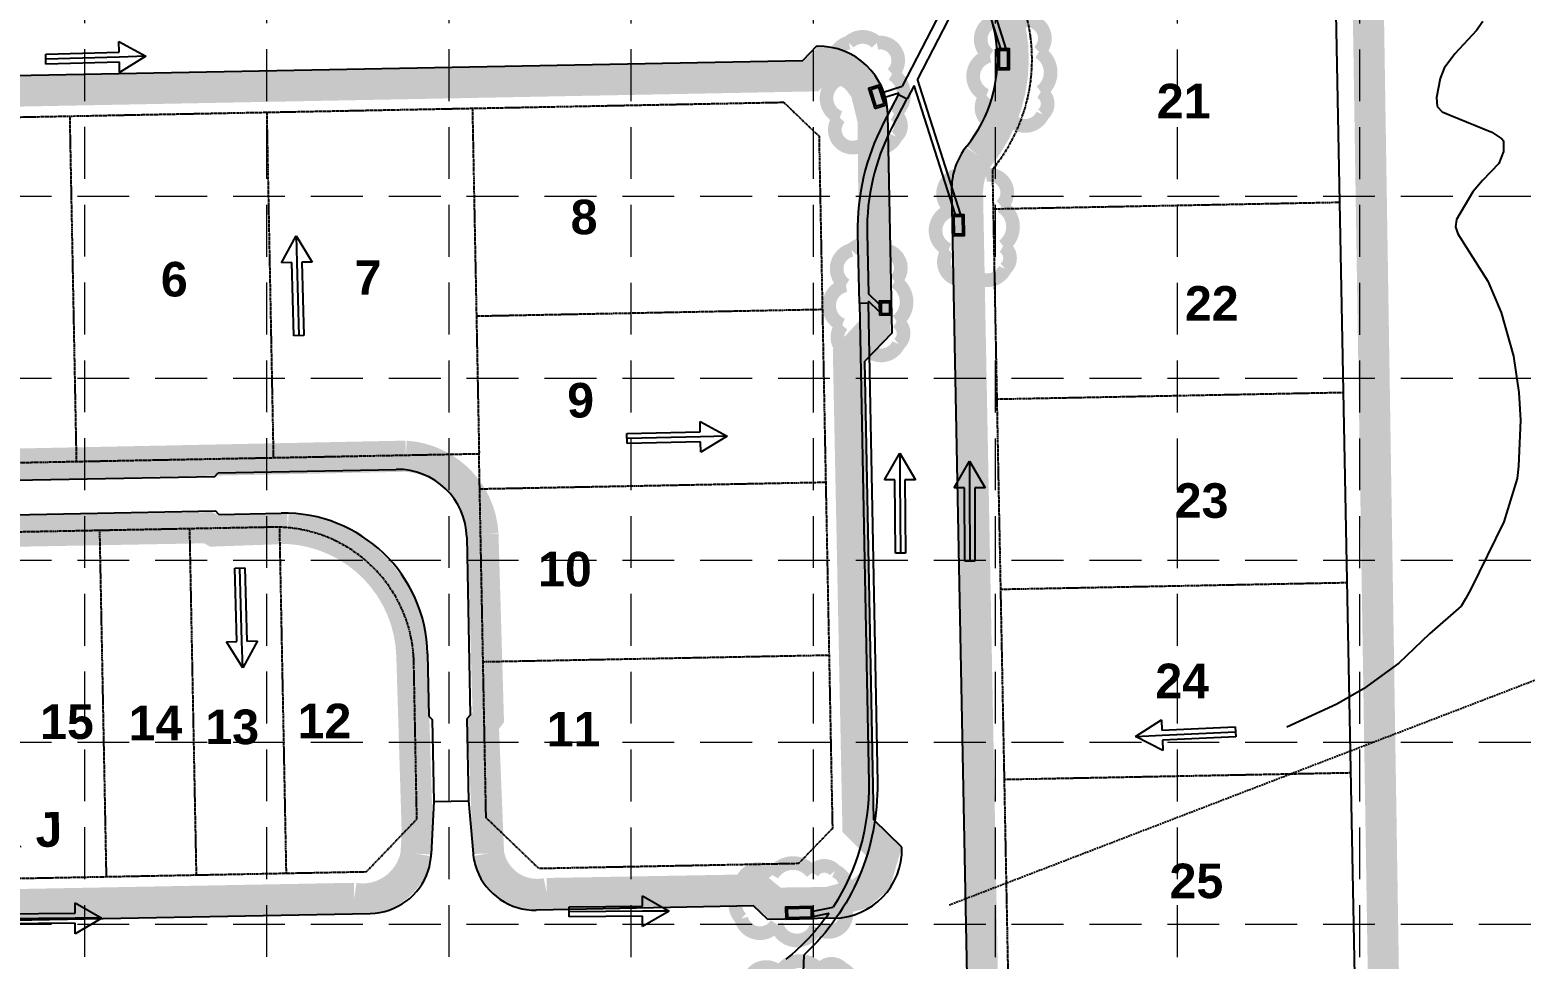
# Model space of a CAD drawing. Header units: inches. Extents: x 2520351 to 2523325, y 7106287 to 7111535.
# Drawn here: x 2521446.8 to 2521878.9, y 7107227.4 to 7107496.2 of the extents above; entities that cross this region are included whole.
import ezdxf
from ezdxf.enums import TextEntityAlignment as Align

# ---------------------------------------------------------------- set-up
doc = ezdxf.new("R2010")
doc.units = ezdxf.units.IN
doc.header["$MEASUREMENT"] = 0
for name, pattern in [('DASHED', [0.75, 0.5, -0.25]), ('HIDDEN', [0.375, 0.25, -0.125]), ('XSITE-SC2$0$PHANTOM2', [1.25, 0.625, -0.125, 0.125, -0.125, 0.125, -0.125])]:
    doc.linetypes.add(name, pattern=pattern)
for name, color, linetype in [('1 EROSION BLANKET', 84, 'Continuous'), ('CONTOURS', 35, 'Continuous'), ('GRID', 254, 'DASHED'), ('LEGEND', 7, 'Continuous'), ('LIMITS OF DISTURBANCE', 1, 'Continuous'), ('STORM', 5, 'Continuous'), ('XDAM-sc2$0$ARROWSHADE', 9, 'Continuous'), ('XPAV-sc2$0$P-ALLEY', 11, 'Continuous'), ('XPAV-sc2$0$P-FOC', 11, 'Continuous'), ('XSITE-SC$0$bdy-65acres', 1, 'Continuous'), ('XSITE-SC2$0$1-BLOCK-NUMBER', 251, 'Continuous'), ('XSITE-SC2$0$1-LOT NUMBER', 251, 'Continuous'), ('XSITE-SC2$0$P-LOTS', 251, 'XSITE-SC2$0$PHANTOM2'), ('XSITE-SC2$0$P-ROW-01', 3, 'XSITE-SC2$0$PHANTOM2')]:
    doc.layers.add(name, color=color, linetype=linetype)
doc.styles.get("Standard").update_dxf_attribs({"font": 'ARIALBD.TTF'})

msp = doc.modelspace()

# ---------------------------------------------------------------- linework, layer by layer
for p, q in [((2521451.4, 7107489.18), (2521472.61, 7107489.76)), ((2521472.61, 7107489.76), (2521472.53, 7107492.76)), ((2521472.53, 7107492.76), (2521480.35, 7107488.52)), ((2521451.48, 7107486.28), (2521451.4, 7107489.18)), ((2521472.69, 7107486.86), (2521451.48, 7107486.28)), ((2521472.77, 7107483.86), (2521472.69, 7107486.86)), ((2521480.35, 7107488.52), (2521472.77, 7107483.86)), ((2521519.52, 7107428.79), (2521523.77, 7107436.62)), ((2521523.77, 7107436.62), (2521528.42, 7107429.03)), ((2521522.53, 7107428.87), (2521519.52, 7107428.79)), ((2521523.09, 7107407.67), (2521522.53, 7107428.87)), ((2521528.42, 7107429.03), (2521525.42, 7107428.95)), ((2521525.42, 7107428.95), (2521525.99, 7107407.75)), ((2521525.99, 7107407.75), (2521523.09, 7107407.67)), ((2521640.57, 7107379.94), (2521640.51, 7107382.94)), ((2521640.51, 7107382.94), (2521648.31, 7107378.65)), ((2521619.37, 7107379.48), (2521640.57, 7107379.94)), ((2521619.43, 7107376.59), (2521619.37, 7107379.48)), ((2521648.31, 7107378.65), (2521640.7, 7107374.04)), ((2521640.64, 7107377.04), (2521619.43, 7107376.59)), ((2521640.7, 7107374.04), (2521640.64, 7107377.04)), ((2521693.82, 7107366), (2521698.22, 7107373.73)), ((2521698.22, 7107373.73), (2521702.72, 7107366.05)), ((2521713.97, 7107363.71), (2521718.4, 7107371.43)), ((2521718.4, 7107371.43), (2521722.87, 7107363.74)), ((2521696.82, 7107366.02), (2521693.82, 7107366)), ((2521696.95, 7107344.8), (2521696.82, 7107366.02)), ((2521702.72, 7107366.05), (2521699.72, 7107366.03)), ((2521699.72, 7107366.03), (2521699.85, 7107344.82)), ((2521716.97, 7107363.72), (2521713.97, 7107363.71)), ((2521717.03, 7107342.51), (2521716.97, 7107363.72)), ((2521722.87, 7107363.74), (2521719.87, 7107363.73)), ((2521719.87, 7107363.73), (2521719.93, 7107342.52)), ((2521699.85, 7107344.82), (2521696.95, 7107344.8)), ((2521506.03, 7107340.53), (2521508.93, 7107340.61)), ((2521506.66, 7107319.33), (2521506.03, 7107340.53)), ((2521508.93, 7107340.61), (2521509.56, 7107319.41)), ((2521719.93, 7107342.52), (2521717.03, 7107342.51)), ((2521503.66, 7107319.24), (2521506.66, 7107319.33)), ((2521508.34, 7107311.66), (2521503.66, 7107319.24)), ((2521512.56, 7107319.5), (2521508.34, 7107311.66)), ((2521509.56, 7107319.41), (2521512.56, 7107319.5)), ((2521766.35, 7107291.84), (2521773.84, 7107296.65)), ((2521773.84, 7107296.65), (2521773.99, 7107293.65)), ((2521774.27, 7107287.76), (2521766.35, 7107291.84)), ((2521773.99, 7107293.65), (2521795.17, 7107294.65)), ((2521795.31, 7107291.76), (2521774.12, 7107290.75)), ((2521795.17, 7107294.65), (2521795.31, 7107291.76)), ((2521774.12, 7107290.75), (2521774.27, 7107287.76)), ((2521459.9, 7107240.7), (2521459.88, 7107243.7)), ((2521459.88, 7107243.7), (2521467.62, 7107239.31)), ((2521623.85, 7107242.74), (2521623.83, 7107245.74)), ((2521623.83, 7107245.74), (2521631.57, 7107241.35)), ((2521438.69, 7107240.53), (2521459.9, 7107240.7)), ((2521467.62, 7107239.31), (2521459.95, 7107234.8)), ((2521602.64, 7107242.58), (2521623.85, 7107242.74)), ((2521602.66, 7107239.68), (2521602.64, 7107242.58)), ((2521623.87, 7107239.84), (2521602.66, 7107239.68)), ((2521623.89, 7107236.84), (2521623.87, 7107239.84)), ((2521631.57, 7107241.35), (2521623.89, 7107236.84)), ((2521459.93, 7107237.8), (2521438.72, 7107237.64)), ((2521459.95, 7107234.8), (2521459.93, 7107237.8))]:
    msp.add_line(p, q)
at = {"layer": '1 EROSION BLANKET', "const_width": 9}
for points in [[(2521667.7, 7107528.26, -0.793115), (2521721.09, 7107459.65, 0.160303), (2521717.81, 7107448.63), (2521728.25, 7106896.83), (2521728.71, 7106886.41, 0.507489), (2521743.88, 7106870.71), (2521751.69, 7106878.21), (2521821.66, 7106877.1), (2521829.55, 7106868.59), (2521835.63, 7106868.49)], [(2521169.21, 7107473.23), (2521672.67, 7107482.85), (2521676.37, 7107486.68), (2521680.05, 7107486.31), (2521685.67, 7107482.33), (2521688.42, 7107478.7), (2521690.53, 7107469.97), (2521691.09, 7107410.34), (2521683.41, 7107402.02), (2521686.13, 7107266.07), (2521693.73, 7107258.52), (2521691.32, 7107250.3), (2521686.7, 7107246.31), (2521677.58, 7107243.81), (2521662.17, 7107243.61), (2521657.45, 7107247.49), (2521596.21, 7107246.41, -0.421626), (2521579.37, 7107258.01), (2521577.85, 7107295.51), (2521579.31, 7107297.42), (2521577.76, 7107350.4, 0.376877), (2521555.46, 7107372.88), (2521141.88, 7107364.45, -0.558169)]]:
    msp.add_lwpolyline(points, format="xyb", dxfattribs=at)
msp.add_lwpolyline([(2521558.67, 7107267.77), (2521557.22, 7107315.22, 0.389072), (2521521.36, 7107352), (2521500.03, 7107351.25), (2521498.32, 7107352.21), (2521145.02, 7107345.69), (2521113.38, 7107344.01, 0.300069), (2521099.51, 7107335.86), (2521060.33, 7107256.72), (2521050.01, 7107252.56), (2521048.56, 7107247.13), (2521049.83, 7107241.26), (2521053.45, 7107236.45), (2521058.43, 7107233.38), (2521062.86, 7107232.02), (2521067.39, 7107236), (2521368.34, 7107241.98), (2521373.72, 7107237.96), (2521387.68, 7107238.51), (2521391.51, 7107242.25), (2521540.53, 7107245.01, 0.40978), (2521558.45, 7107257.92), (2521558.76, 7107264.43)], format="xyb", close=True, dxfattribs=at)
at = {"layer": 'CONTOURS'}
for p, q in [((2521866.74, 7107498.62, 716), (2521864.9, 7107495.98, 716)), ((2521864.9, 7107495.98, 716), (2521858.65, 7107489.28, 716)), ((2521858.65, 7107489.28, 716), (2521855.56, 7107485.09, 716)), ((2521854.43, 7107482.09, 716), (2521853.38, 7107476.63, 716)), ((2521855.56, 7107485.09, 716), (2521854.43, 7107482.09, 716)), ((2521853.38, 7107476.63, 716), (2521853.55, 7107473.99, 716)), ((2521853.55, 7107473.99, 716), (2521855, 7107472.43, 716)), ((2521855, 7107472.43, 716), (2521857.31, 7107471.46, 716)), ((2521857.31, 7107471.46, 716), (2521869.28, 7107466.59, 716)), ((2521869.28, 7107466.59, 716), (2521872.26, 7107464.67, 716)), ((2521872.26, 7107464.67, 716), (2521872.71, 7107464.03, 716)), ((2521872.71, 7107464.03, 716), (2521872.73, 7107461.01, 716)), ((2521872.73, 7107461.01, 716), (2521871.32, 7107457.53, 716)), ((2521871.32, 7107457.53, 716), (2521866.61, 7107452.61, 716)), ((2521866.61, 7107452.61, 716), (2521863.81, 7107449.28, 716)), ((2521863.81, 7107449.28, 716), (2521859.16, 7107441.3, 716)), ((2521859.16, 7107441.3, 716), (2521858.87, 7107439.23, 716)), ((2521858.87, 7107439.23, 716), (2521859.48, 7107437.18, 716)), ((2521859.48, 7107437.18, 716), (2521868.21, 7107423.53, 716)), ((2521868.21, 7107423.53, 716), (2521871.98, 7107414.39, 716)), ((2521871.98, 7107414.39, 716), (2521875.59, 7107401.84, 716)), ((2521875.59, 7107401.84, 716), (2521877.1, 7107391.34, 716)), ((2521877.1, 7107391.34, 716), (2521877.62, 7107383.31, 716)), ((2521877.62, 7107383.31, 716), (2521877.04, 7107370.01, 716)), ((2521877.04, 7107370.01, 716), (2521876.63, 7107366.44, 716)), ((2521876.63, 7107366.44, 716), (2521872.76, 7107353.91, 716)), ((2521872.76, 7107353.91, 716), (2521863.26, 7107334.38, 716)), ((2521863.26, 7107334.38, 716), (2521861.72, 7107331.61, 716)), ((2521861.72, 7107331.61, 716), (2521860.42, 7107329.52, 716)), ((2521860.42, 7107329.52, 716), (2521851.32, 7107321.52, 716)), ((2521851.32, 7107321.52, 716), (2521842.42, 7107313.07, 716)), ((2521842.42, 7107313.07, 716), (2521832.28, 7107305.6, 716)), ((2521832.28, 7107305.6, 716), (2521824.52, 7107301.21, 716)), ((2521824.52, 7107301.21, 716), (2521810.09, 7107294.5, 716))]:
    msp.add_line(p, q, dxfattribs=at)
at = {"layer": 'GRID', "color": 252, "linetype": 'HIDDEN', "lineweight": 0, "ltscale": 60}
for p, q in [((2521462.68, 7106553.08), (2521462.68, 7109606.44)), ((2521515.32, 7106553.07), (2521515.32, 7109606.44)), ((2521567.97, 7106553.06), (2521567.97, 7109606.44)), ((2521620.61, 7106553.05), (2521620.61, 7109606.44)), ((2521673.25, 7106553.05), (2521673.25, 7109606.44)), ((2521725.89, 7106553.04), (2521725.89, 7109606.44)), ((2521778.53, 7106553.03), (2521778.53, 7109606.44)), ((2521831.18, 7106553.02), (2521831.18, 7109606.44)), ((2520673.05, 7107448.11), (2522673.45, 7107448.11)), ((2520673.05, 7107395.46), (2522673.45, 7107395.46)), ((2520673.05, 7107342.82), (2522673.45, 7107342.82)), ((2520673.05, 7107290.18), (2522673.45, 7107290.18)), ((2520673.05, 7107237.54), (2522673.45, 7107237.54))]:
    msp.add_line(p, q, dxfattribs=at)
at = {"layer": 'GRID', "color": 7}
msp.add_line((2521900.52, 7107315.25), (2521712.5, 7107243.02), dxfattribs=at)
at = {"layer": 'LEGEND', "color": 170, "ltscale": 100, "const_width": 3.95}
for points in [[(2521738.42, 7107489.81, 0.520567), (2521738.42, 7107489.81, 0.765195), (2521733.97, 7107498.77, 0.417879), (2521725.88, 7107498.87, 0.6649), (2521724.26, 7107488.67, 0.744833), (2521723.23, 7107477.16, 0.975642), (2521730.59, 7107469.95, 0.520567), (2521739.53, 7107471.68, 0.520567), (2521738.97, 7107478.23, 0.540264), (2521738.42, 7107489.81)], [(2521696.03, 7107483.43, 0.520567), (2521696.03, 7107483.43, 0.765195), (2521691.59, 7107492.39, 0.417879), (2521683.5, 7107492.5, 0.6649), (2521681.88, 7107482.3, 0.744833), (2521680.84, 7107470.79, 0.975642), (2521688.21, 7107463.57, 0.520567), (2521697.14, 7107465.3, 0.520567), (2521696.59, 7107471.86, 0.540264), (2521696.03, 7107483.43)], [(2521727.54, 7107445.19, 0.520567), (2521727.54, 7107445.19, 0.765195), (2521723.09, 7107454.15, 0.417879), (2521715, 7107454.25, 0.6649), (2521713.38, 7107444.05, 0.744833), (2521712.35, 7107432.54, 0.975642), (2521719.71, 7107425.33, 0.520567), (2521728.65, 7107427.06, 0.520567), (2521728.09, 7107433.61, 0.540264), (2521727.54, 7107445.19)], [(2521696.78, 7107423.44, 0.520567), (2521696.78, 7107423.44, 0.765195), (2521692.34, 7107432.4, 0.417879), (2521684.25, 7107432.5, 0.6649), (2521682.63, 7107422.31, 0.744833), (2521681.59, 7107410.8, 0.975642), (2521688.96, 7107403.58, 0.520567), (2521697.89, 7107405.31, 0.520567), (2521697.34, 7107411.86, 0.540264), (2521696.78, 7107423.44)], [(2521661.37, 7107251.77, 0.520567), (2521661.37, 7107251.77, 0.765195), (2521652.44, 7107247.27, 0.417879), (2521652.38, 7107239.18, 0.6649), (2521662.59, 7107237.62, 0.744833), (2521674.11, 7107236.66, 0.975642), (2521681.28, 7107244.07, 0.520567), (2521679.49, 7107252.99, 0.520567), (2521672.94, 7107252.4, 0.540264), (2521661.37, 7107251.77)], [(2521663.47, 7107223.44, 0.520567), (2521663.47, 7107223.44, 0.765195), (2521654.54, 7107218.94, 0.417879), (2521654.48, 7107210.85, 0.6649), (2521664.69, 7107209.3, 0.744833), (2521676.2, 7107208.33, 0.975642), (2521683.38, 7107215.74, 0.520567), (2521681.59, 7107224.66, 0.520567), (2521675.04, 7107224.07, 0.540264), (2521663.47, 7107223.44)]]:
    msp.add_lwpolyline(points, format="xyb", close=True, dxfattribs=at)
at = {"layer": 'LIMITS OF DISTURBANCE', "linetype": 'DASHED', "ltscale": 100, "const_width": 9}
msp.add_lwpolyline([(2521082.65, 7108652.3, -0.074702), (2520903.73, 7107804.13), (2521042.73, 7107757.09), (2521040.03, 7107740.87), (2521047.24, 7107725.86), (2521083.87, 7107711.75), (2520992.09, 7107487.1), (2520908.92, 7107310.63), (2520838.45, 7107181.3), (2520788.38, 7107100.7), (2520757.62, 7107043.85, 0.132205), (2520704.96, 7106821.91), (2520704.06, 7106704.68), (2520704.06, 7106697.48), (2521845.8, 7106721.63), (2521829.96, 7107737.68), (2522599.98, 7107747.75), (2522601.01, 7107723.88), (2522623.34, 7107724.91), (2522620.74, 7107814.71), (2522594.78, 7107814.19), (2522566.61, 7109366.72)], format="xyb", dxfattribs=at)
at = {"layer": 'STORM', "color": 5, "flags": 128}
for points in [[(2521729.01, 7107490.7), (2521721.03, 7107515.7)], [(2521717.08, 7107515.14), (2521698.89, 7107479.89)], [(2521719.75, 7107513.76), (2521703.33, 7107481.95)], [(2521727.43, 7107490.71), (2521720.06, 7107513.82)], [(2521715.86, 7107442.69), (2521703.33, 7107481.95)], [(2521693.21, 7107478.08), (2521698.89, 7107479.89)], [(2521693.66, 7107476.65), (2521697.91, 7107478)], [(2521697.91, 7107478), (2521697.71, 7107477.61)], [(2521697.71, 7107477.61), (2521700.38, 7107476.24)], [(2521702.36, 7107480.07), (2521700.38, 7107476.24)], [(2521714.29, 7107442.66), (2521702.36, 7107480.07)], [(2521689.19, 7107417.12), (2521686.44, 7107417.07)], [(2521692.32, 7107416.74), (2521689.14, 7107419.81)], [(2521692.36, 7107414.62), (2521689.18, 7107417.68)], [(2521689.18, 7107417.68), (2521689.19, 7107417.12)], [(2521673.21, 7107241.26), (2521678.97, 7107242.5)], [(2521673.24, 7107239.73), (2521677.76, 7107240.71)], [(2521670.35, 7107221.08), (2521670.61, 7107228.7)]]:
    msp.add_lwpolyline(points, dxfattribs=at)
at = {"layer": 'STORM', "color": 5}
for points in [[(2521726.45, 7107484.71), (2521729.95, 7107484.7), (2521729.97, 7107490.7), (2521726.47, 7107490.71)], [(2521726.45, 7107484.71), (2521729.95, 7107484.7), (2521729.97, 7107490.7), (2521726.47, 7107490.71)], [(2521726.95, 7107485.21), (2521729.45, 7107485.2), (2521729.47, 7107490.2), (2521726.97, 7107490.21)], [(2521691.01, 7107473.44), (2521694.34, 7107474.5), (2521692.53, 7107480.22), (2521689.19, 7107479.16)], [(2521691.01, 7107473.44), (2521694.34, 7107474.5), (2521692.53, 7107480.22), (2521689.19, 7107479.16)], [(2521691.33, 7107474.07), (2521693.71, 7107474.83), (2521692.2, 7107479.59), (2521689.82, 7107478.84)], [(2521713.44, 7107436.65), (2521716.94, 7107436.71), (2521716.82, 7107442.71), (2521713.32, 7107442.64)], [(2521713.44, 7107436.65), (2521716.94, 7107436.71), (2521716.82, 7107442.71), (2521713.32, 7107442.64)], [(2521713.93, 7107437.15), (2521716.43, 7107437.2), (2521716.33, 7107442.2), (2521713.83, 7107442.15)], [(2521692.38, 7107413.68), (2521695.88, 7107413.75), (2521695.8, 7107417.75), (2521692.3, 7107417.68)], [(2521692.38, 7107413.68), (2521695.88, 7107413.75), (2521695.8, 7107417.75), (2521692.3, 7107417.68)], [(2521692.87, 7107414.19), (2521695.37, 7107414.24), (2521695.31, 7107417.24), (2521692.81, 7107417.19)], [(2521665.25, 7107238.98), (2521673.25, 7107239.14), (2521673.18, 7107242.64), (2521665.19, 7107242.48)], [(2521665.19, 7107242.48), (2521665.25, 7107238.98), (2521673.25, 7107239.14), (2521673.18, 7107242.64)], [(2521665.74, 7107239.49), (2521672.74, 7107239.63), (2521672.69, 7107242.13), (2521665.7, 7107241.99)]]:
    msp.add_lwpolyline(points, close=True, dxfattribs=at)
at = {"layer": 'STORM', "color": 5, "flags": 128}
for points in [[(2521697.82, 7107477.55), (2521693.43, 7107469.04, 0.124594), (2521686.05, 7107437.31), (2521686.44, 7107417.07)], [(2521700.27, 7107476.29), (2521695.87, 7107467.77, 0.124594), (2521688.8, 7107437.36), (2521689.14, 7107419.81)], [(2521689.06, 7107417.12), (2521691.74, 7107278.5, -0.213483), (2521670.61, 7107228.7)], [(2521686.56, 7107417.07), (2521689.24, 7107278.46, -0.149923), (2521678.97, 7107242.5)], [(2521677.76, 7107240.71, -0.071665), (2521665.33, 7107227.44)]]:
    msp.add_lwpolyline(points, format="xyb", dxfattribs=at)
at = {"layer": 'XDAM-sc2$0$ARROWSHADE'}
for p, q in [((2521472.65, 7107488.31), (2521451.44, 7107487.73)), ((2521480.35, 7107488.52), (2521472.65, 7107488.31)), ((2521523.77, 7107436.62), (2521523.97, 7107428.91)), ((2521523.97, 7107428.91), (2521524.54, 7107407.71)), ((2521640.6, 7107378.49), (2521619.4, 7107378.04)), ((2521648.31, 7107378.65), (2521640.6, 7107378.49)), ((2521698.22, 7107373.73), (2521698.27, 7107366.02)), ((2521718.4, 7107371.43), (2521718.42, 7107363.72)), ((2521698.27, 7107366.02), (2521698.4, 7107344.81)), ((2521718.42, 7107363.72), (2521718.48, 7107342.51)), ((2521508.11, 7107319.37), (2521507.48, 7107340.57)), ((2521508.34, 7107311.66), (2521508.11, 7107319.37)), ((2521766.35, 7107291.84), (2521774.05, 7107292.2)), ((2521774.05, 7107292.2), (2521795.24, 7107293.21)), ((2521459.92, 7107239.25), (2521438.7, 7107239.09)), ((2521467.62, 7107239.31), (2521459.92, 7107239.25)), ((2521623.86, 7107241.29), (2521602.65, 7107241.13)), ((2521631.57, 7107241.35), (2521623.86, 7107241.29))]:
    msp.add_line(p, q, dxfattribs=at)
at = {"layer": 'XPAV-sc2$0$P-ALLEY', "color": 7}
for p, q in [((2521501.23, 7107368.05), (2521552.72, 7107369.05)), ((2521141.2, 7107360.09), (2521500.25, 7107367.03)), ((2521500.25, 7107367.03), (2521501.23, 7107368.05)), ((2521141.39, 7107350.09), (2521500.44, 7107357.03)), ((2521501.46, 7107356.05), (2521500.44, 7107357.03)), ((2521501.46, 7107356.05), (2521519.46, 7107356.4)), ((2521573.1, 7107349.44), (2521574.1, 7107297.95)), ((2521561.75, 7107315.71), (2521562.1, 7107297.71)), ((2521562.1, 7107297.71), (2521563.12, 7107296.73)), ((2521563.12, 7107296.73), (2521563.58, 7107273.02)), ((2521574.1, 7107297.95), (2521573.12, 7107296.93)), ((2521573.12, 7107296.93), (2521573.57, 7107273.22)), ((2521563.58, 7107273.02), (2521562.83, 7107257.78)), ((2521563.58, 7107273.02), (2521573.57, 7107273.22)), ((2521573.57, 7107273.22), (2521574.91, 7107258.01))]:
    msp.add_line(p, q, dxfattribs=at)
for centre, radius, start, end in [((2521553.1, 7107349.05), 20, 1.1083, 91.1083), ((2521520.26, 7107314.91), 41.5, 1.1083, 91.1083), ((2521544.85, 7107258.66), 18, 341.6371, 357.1943), ((2521592.84, 7107259.59), 18, 185.0225, 200.5795)]:
    msp.add_arc(centre, radius, start, end, dxfattribs=at)
at = {"layer": 'XPAV-sc2$0$P-FOC', "color": 7}
for p, q in [((2521674.17, 7107491.42), (2521670.24, 7107487.34)), ((2521674.17, 7107491.42), (2521674.37, 7107491.42)), ((2521168.93, 7107477.64), (2521670.24, 7107487.34)), ((2521695.98, 7107408.54), (2521694.76, 7107471.74)), ((2521713.19, 7107449.64), (2521724.12, 7106884.39)), ((2521695.98, 7107408.54), (2521688.14, 7107400.39)), ((2521690.7, 7107267.69), (2521688.14, 7107400.39)), ((2521698.86, 7107259.84), (2521690.7, 7107267.69)), ((2521698.86, 7107259.64), (2521698.86, 7107259.84)), ((2521393.43, 7107237.73), (2521545.2, 7107240.66)), ((2521655.97, 7107242.81), (2521593.19, 7107241.59)), ((2521660.05, 7107238.88), (2521655.97, 7107242.81)), ((2521679.25, 7107239.25), (2521660.05, 7107238.88))]:
    msp.add_line(p, q, dxfattribs=at)
for centre, radius, start, end in [((2521686.45, 7107487.66), 40, 321.1638, 136.6813), ((2521674.76, 7107471.43), 20, 1.4238, 91.1083), ((2521733.18, 7107450.03), 20, 141.1638, 181.1083), ((2521678.86, 7107259.25), 20, 271.1083, 1.1083), ((2521544.85, 7107258.66), 18, 271.1083, 341.6371), ((2521592.84, 7107259.59), 18, 200.5795, 271.1083)]:
    msp.add_arc(centre, radius, start, end, dxfattribs=at)
at = {"layer": 'XSITE-SC$0$bdy-65acres', "color": 7}
msp.add_line((2521819.45, 7107747.38), (2521839.2, 7106726.57), dxfattribs=at)
at = {"layer": 'XSITE-SC2$0$P-LOTS'}
for p, q in [((2521574.7, 7107473.49), (2521576.63, 7107373.99)), ((2521458.32, 7107471.24), (2521460.25, 7107371.26)), ((2521515.26, 7107472.34), (2521517.19, 7107372.36)), ((2521725.29, 7107444.4), (2521825.27, 7107446.33)), ((2521575.86, 7107413.43), (2521675.84, 7107415.36)), ((2521726.36, 7107389.41), (2521826.34, 7107391.34)), ((2521576.83, 7107363.44), (2521676.81, 7107365.37)), ((2521494.98, 7107251.69), (2521493.04, 7107351.89)), ((2521494.98, 7107251.69), (2521493.04, 7107351.89)), ((2521494.98, 7107251.69), (2521493.04, 7107351.89)), ((2521520.97, 7107252.2), (2521519.03, 7107352.34)), ((2521520.97, 7107252.2), (2521519.03, 7107352.34)), ((2521520.97, 7107252.2), (2521519.03, 7107352.34)), ((2521468.98, 7107251.19), (2521467.04, 7107351.39)), ((2521468.98, 7107251.19), (2521467.04, 7107351.39)), ((2521468.98, 7107251.19), (2521467.04, 7107351.39)), ((2521727.42, 7107334.42), (2521827.4, 7107336.35)), ((2521577.8, 7107313.45), (2521677.78, 7107315.38)), ((2521728.48, 7107279.43), (2521828.46, 7107281.37))]:
    msp.add_line(p, q, dxfattribs=at)
at = {"layer": 'XSITE-SC2$0$P-ROW-01', "color": 7}
for p, q in [((2521176.77, 7107465.79), (2521664.68, 7107475.23)), ((2521176.77, 7107465.79), (2521664.68, 7107475.23)), ((2521176.77, 7107465.79), (2521664.68, 7107475.23)), ((2521664.68, 7107475.23), (2521674.88, 7107465.43)), ((2521664.68, 7107475.23), (2521674.88, 7107465.43)), ((2521664.68, 7107475.23), (2521674.88, 7107465.43)), ((2521674.88, 7107465.43), (2521678.75, 7107265.25)), ((2521674.88, 7107465.43), (2521678.75, 7107265.25)), ((2521674.88, 7107465.43), (2521678.75, 7107265.25)), ((2521735.93, 7106894.6), (2521725.07, 7107455.9)), ((2521735.93, 7106894.6), (2521725.07, 7107455.9)), ((2521735.93, 7106894.6), (2521725.07, 7107455.9)), ((2521735.93, 7106894.6), (2521725.07, 7107455.9)), ((2521576.63, 7107373.51), (2521136.46, 7107364.99)), ((2521576.63, 7107373.51), (2521136.46, 7107364.99)), ((2521576.63, 7107373.51), (2521136.46, 7107364.99)), ((2521578.67, 7107268.31), (2521576.63, 7107373.99)), ((2521517.03, 7107352.35), (2521126.94, 7107344.81)), ((2521558.67, 7107267.93), (2521557.8, 7107313.13)), ((2521543.97, 7107252.64), (2521558.67, 7107267.93)), ((2521593.96, 7107253.61), (2521578.67, 7107268.31)), ((2521678.75, 7107265.25), (2521668.94, 7107255.06)), ((2521543.97, 7107252.64), (2521071.78, 7107243.51)), ((2521543.97, 7107252.64), (2521071.78, 7107243.51)), ((2521543.97, 7107252.64), (2521071.78, 7107243.51)), ((2521543.97, 7107252.64), (2521071.78, 7107243.51)), ((2521668.94, 7107255.06), (2521593.96, 7107253.61))]:
    msp.add_line(p, q, dxfattribs=at)
for centre, radius, start, end in [((2521686.45, 7107487.66), 50, 320.5725, 131.6441), ((2521686.45, 7107487.66), 50, 320.5725, 131.6441), ((2521517.81, 7107312.36), 40, 1.1083, 91.1083), ((2521517.81, 7107312.36), 40, 1.1083, 91.1083), ((2521517.81, 7107312.36), 40, 1.1083, 91.1083), ((2521517.81, 7107312.36), 40, 1.1083, 91.1083), ((2521517.81, 7107312.36), 40, 1.1083, 91.1083), ((2521517.81, 7107312.36), 40, 1.1083, 91.1083), ((2521517.81, 7107312.36), 40, 1.1083, 91.1083), ((2521517.81, 7107312.36), 40, 1.1083, 91.1083), ((2521517.81, 7107312.36), 40, 1.1083, 91.1083), ((2521517.81, 7107312.36), 40, 1.1083, 91.1083)]:
    msp.add_arc(centre, radius, start, end, dxfattribs=at)

# ---------------------------------------------------------------- texts
at = {"layer": 'XSITE-SC2$0$1-BLOCK-NUMBER'}
msp.add_text('BLOCK J', height=10, rotation=1.2402, dxfattribs=at).set_placement((2521425.54, 7107264.35), align=Align.MIDDLE_CENTER)
msp.add_text('BLOCK J', height=10, rotation=1.2402, dxfattribs=at).set_placement((2521425.54, 7107264.35), align=Align.MIDDLE_CENTER)
msp.add_text('BLOCK J', height=10, rotation=1.2402, dxfattribs=at).set_placement((2521425.54, 7107264.35), align=Align.MIDDLE_CENTER)
at = {"layer": 'XSITE-SC2$0$1-LOT NUMBER'}
for s, p in [('21', (2521772.5, 7107470.56)), ('8', (2521603.1, 7107437.05)), ('7', (2521540.68, 7107419.56)), ('6', (2521484.68, 7107419.06)), ('22', (2521780.62, 7107412.06)), ('9', (2521602.1, 7107384.05)), ('23', (2521777.68, 7107355.06)), ('10', (2521593.68, 7107335.23)), ('24', (2521772.06, 7107302.89)), ('15', (2521449.76, 7107291.1)), ('14', (2521475.36, 7107290.71)), ('14', (2521475.36, 7107290.71)), ('14', (2521475.36, 7107290.71)), ('14', (2521475.36, 7107290.71)), ('13', (2521497.53, 7107289.62)), ('12', (2521524.19, 7107291.31)), ('11', (2521596.18, 7107288.93)), ('11', (2521596.18, 7107288.93)), ('11', (2521596.18, 7107288.93)), ('25', (2521776.18, 7107245.06))]:
    msp.add_text(s, height=10, dxfattribs=at).set_placement(p)

doc.saveas('drawing.dxf')
